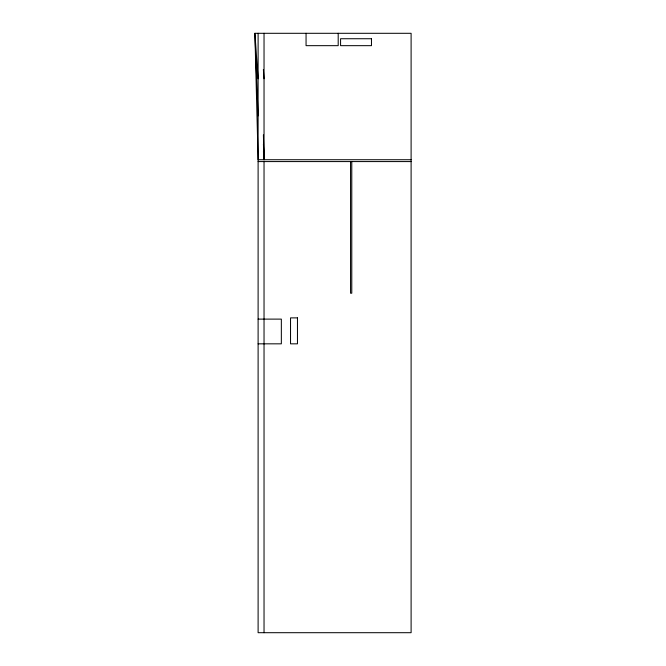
<?xml version="1.0" encoding="UTF-8"?>
<svg xmlns="http://www.w3.org/2000/svg" width="666" height="666" viewBox="0 0 666 666"><rect width="100%" height="100%" fill="white"/><g stroke="black" fill="none" stroke-linecap="round" stroke-linejoin="round"><path stroke-width="1" d="M411.105 159.732L258.108 159.732L254.895 33.3L411.105 33.3L411.105 632.7L258.108 632.7L258.108 33.3M258.108 161.58L411.105 161.58M258.108 319.114L281.343 319.114L281.343 343.831L258.108 343.831M263.436 151.565L264.036 159.732L264.036 33.3M263.378 69.48L264.036 78.779M258.108 78.779L254.895 33.3L258.108 115.859M263.42 144.164L264.036 159.732L263.403 134.857M351.781 161.58L351.781 293.207L350.549 293.207L350.549 161.796M338.195 33.3L338.195 45.663L306.06 45.663L306.06 33.3M264.036 161.58L264.036 632.7M371.47 38.736L340.576 38.736L340.576 45.663L371.47 45.663L371.47 38.736M297.461 317.882L290.534 317.882L290.534 343.831L297.461 343.831L297.461 317.882"/></g></svg>
